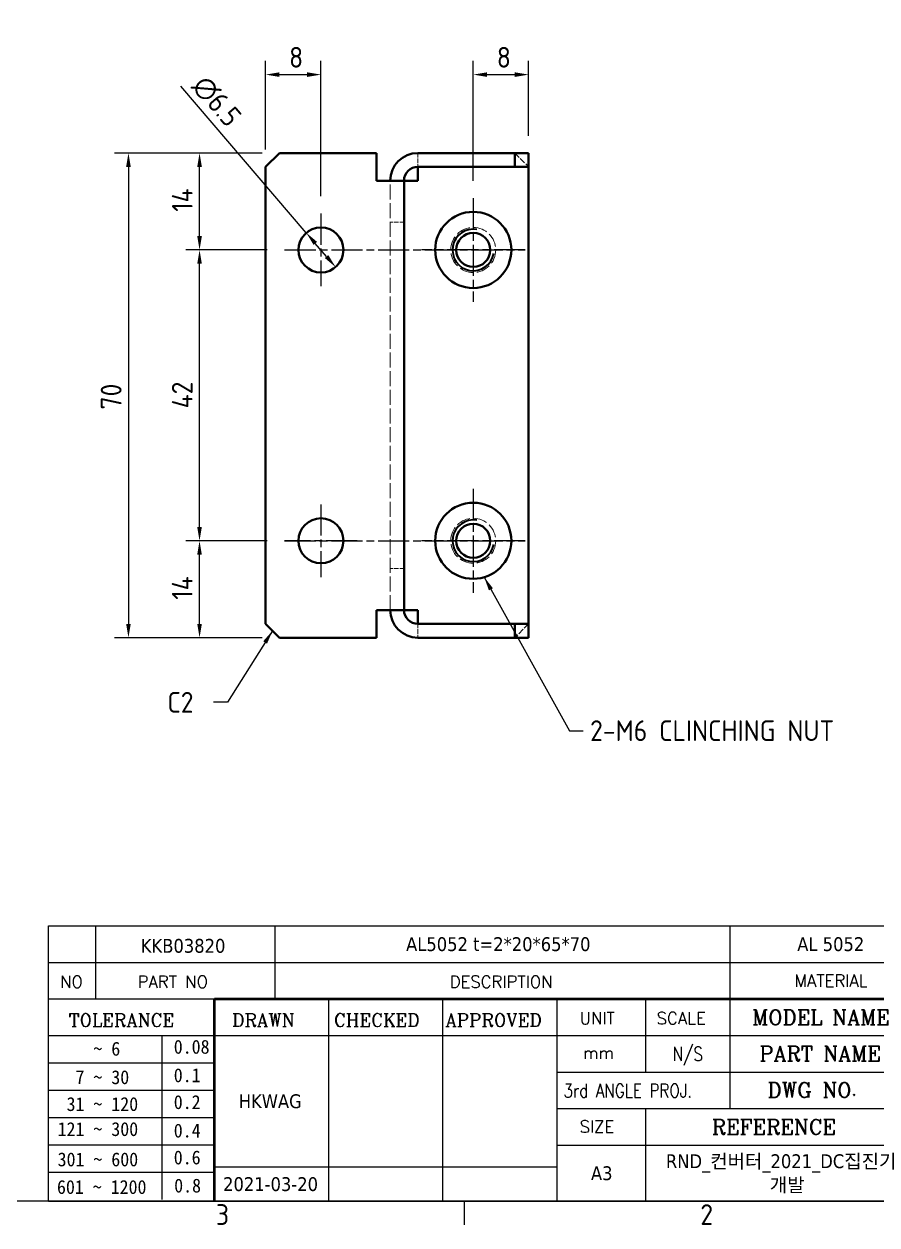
# Model space of a CAD drawing. Header units: millimetres. Extents: x 0 to 420, y 0 to 297.
# Drawn here: x 216.4 to 339.6, y 6.6 to 180 of the extents above; entities that cross this region are included whole.
import ezdxf
from ezdxf.enums import TextEntityAlignment as Align

# ---------------------------------------------------------------- set-up
doc = ezdxf.new("R2010")
doc.units = ezdxf.units.MM
doc.linetypes.add('CHAIN', pattern=[0.35429999999999995, 0.2362, -0.0295, 0.0591, -0.0295])
doc.linetypes.add('DASHED', pattern=[0.2067, 0.1654, -0.0413])
doc.layers.get('0').update_dxf_attribs({"color": 3, "lineweight": 25})
for name, color, linetype, lineweight in [('가려진 것(ISO)', 2, 'DASHED', 18), ('가시적인 것(ISO)', 3, 'Continuous', 40), ('가시적인 좁은 것(ISO)', 3, 'Continuous', 35), ('경계(ISO)', 7, 'Continuous', 25), ('기호(ISO)', 5, 'Continuous', 25), ('제목(ISO)', 5, 'Continuous', 50), ('중심 표식(ISO)', 1, 'Continuous', 25), ('중심선(ISO)', 1, 'Continuous', 25), ('치수(ISO)', 2, 'Continuous', 25)]:
    doc.layers.add(name, color=color, linetype=linetype, lineweight=lineweight)
doc.styles.add('HAN_291', font='')
doc.styles.add('RC_284', font='ROMANC.shx')
doc.styles.add('RC_287', font='ROMANC.shx')
doc.styles.add('RC_292', font='ROMANC.shx')
doc.styles.add('문자 텍스트_M2B', font='isocp.shx')
doc.styles.add('치수 텍스트_PSTEK_POSCO', font='isocp.shx')
doc.styles.add('텍스트 스타일198', font='tahoma.ttf')
doc.styles.add('텍스트 스타일333', font='ROMANC.shx', dxfattribs={"width": 0.800000011920929})
doc.styles.get('HAN_291').set_extended_font_data('GulimChe')
doc.dimstyles.new('치수_PSTEK_POSCO', dxfattribs={"dimtxt": 3, "dimasz": 2, "dimexe": 2, "dimexo": 2.5, "dimgap": 1, "dimtad": 1, "dimrnd": 1e-08, "dimdsep": 46, "dimtxsty": '치수 텍스트_PSTEK_POSCO', "dimcen": 0.09, "dimdle": 10, "dimclrd": 7, "dimclre": 7, "dimclrt": 2, "dimadec": 1, "dimazin": 2, "dimtfac": 1, "dimtmove": 0, "dimatfit": 3, "dimfxl": 0, "dimtolj": 1, "dimlwd": -1, "dimlwe": -1, "dimarcsym": 0})
doc.dimstyles.new('치수_PSTEK_POSCO$7', dxfattribs={"dimtxt": 3, "dimasz": 2, "dimexe": 2, "dimexo": 2.5, "dimgap": 1, "dimtad": 1, "dimrnd": 1e-08, "dimdsep": 46, "dimtxsty": '치수 텍스트_PSTEK_POSCO', "dimcen": 0.09, "dimdle": 10, "dimclrd": 7, "dimclre": 7, "dimclrt": 2, "dimadec": 1, "dimazin": 2, "dimtfac": 1, "dimtmove": 0, "dimatfit": 3, "dimfxl": 0, "dimtolj": 1, "dimlwd": -1, "dimlwe": -1, "dimarcsym": 0})

# ---------------------------------------------------------------- blocks, each defined once
blk = doc.blocks.new('경계 Default Border')
at = {"layer": '경계(ISO)'}
blk.add_line((280, 10), (280, 6.599999666213989), dxfattribs=at)
at = {"layer": '경계(ISO)', "flags": 128}
blk.add_lwpolyline([(10, 10), (10, 287.0000076293945), (410, 287.0000076293945), (410, 10), (10, 10)], dxfattribs=at)
at = {"layer": '경계(ISO)', "color": 2, "char_height": 3.00000011920929, "attachment_point": 7, "style": '문자 텍스트_M2B'}
for s, insert in [('3', (244.1685395229535, 6.57139439638704)), ('2', (314.127739416884, 6.57139439638704))]:
    blk.add_mtext(s, dxfattribs=dict(at, insert=insert))
blk = doc.blocks.new('제목 블록 PSTEK')
at = {"color": 180}
for p, q in [((182.475792979055, 11.79100474011392), (182.4757929790549, 51.56524660363496)), ((182.4757929790549, 51.56524660363496), (372.4757929537551, 51.56524660363496)), ((189.2651435055721, 51.56524660363496), (189.2651435055722, 41.00524660363494)), ((215.2152739891528, 41.00524660363494), (215.2152739891528, 51.56524660363496)), ((280.8758854511282, 51.56524660363496), (280.8758854511282, 41.00524660363494)), ((182.475792979055, 46.2852466036349), (372.4757929537551, 46.28524660363492)), ((182.475792979055, 41.00524660363493), (206.451475290024, 41.00524660363493)), ((222.9401812389276, 11.79100474011392), (222.9401812389276, 41.00524660363494)), ((239.4288871878316, 11.79100474011392), (239.4288871878316, 41.00524660363494)), ((255.9175931367356, 11.79100474011392), (255.9175931367356, 41.00524660363494)), ((268.6918866058747, 41.00524660363494), (268.6918866058747, 30.44524660363498)), ((280.8758854511282, 41.00524660363494), (280.8758854511282, 25.16524660363502)), ((182.475792979055, 35.72524660363497), (206.451475290024, 35.72524660363497)), ((198.8621818849491, 12.02524660363491), (198.8621818849491, 35.72524660363497)), ((206.451475290024, 35.72524660363497), (372.4757929537551, 35.72524660363497)), ((182.475792979055, 31.77524660363492), (206.451475290024, 31.77524660363492)), ((255.917593136736, 30.44524660363498), (372.4757929537552, 30.44524660363501)), ((182.475792979055, 27.82524660363487), (206.451475290024, 27.82524660363487)), ((255.9175931367359, 25.16524660363502), (372.4757929537552, 25.165246603635)), ((268.6918866058744, 25.16524660363502), (268.6918866058744, 11.79100474011392)), ((182.475792979055, 23.87524660363505), (206.451475290024, 23.87524660363505)), ((182.475792979055, 19.92524660363478), (206.451475290024, 19.92524660363478)), ((255.9175931367359, 19.88524660363481), (310.0881549537553, 19.88524660363481)), ((182.475792979055, 15.97524660363496), (206.451475290024, 15.97524660363496)), ((206.451475290024, 16.74100474011396), (255.9175931367359, 16.74100474011396)), ((182.475792979055, 11.79100474011392), (372.4757929537551, 11.79100474011389))]:
    blk.add_line(p, q, dxfattribs=at)
at = {"color": 7, "lineweight": 50}
for p, q in [((206.4514752900237, 11.79100474011392), (206.4514752900237, 41.00524660363494)), ((206.451475290024, 41.00524660363494), (372.4757929537551, 41.00524660363496))]:
    blk.add_line(p, q, dxfattribs=at)
at = {"layer": '제목(ISO)', "lineweight": 18}
blk.add_line((182.475792979055, 35.72500474011393), (182.475792979055, 11.79100474011392), dxfattribs=at)
at = {"color": 2}
for s, height, style, p in [('NO', 1.742399930953979, 'RC_284', (184.135398793432, 42.62317362549192)), ('PART NO', 1.742399930953979, 'RC_284', (195.3359407378685, 42.62317362549192)), ('DESCRIPTION', 1.742399930953979, 'RC_284', (240.4025565652523, 42.62317362549192)), (' TOLERANCE', 1.899999976158142, 'RC_287', (184.0872874387979, 37.00893196870329)), ('DRAWN', 1.899999976158142, 'RC_287', (208.9766620976279, 37.00893196870329)), ('CHECKED', 1.899999976158142, 'RC_287', (223.6856844514997, 37.00893196870329)), ('APPROVED', 1.899999976158142, 'RC_287', (239.7795453577791, 37.00893196870329)), ('UNIT', 1.742399930953979, 'RC_284', (259.1652673287452, 37.34317362549218)), ('SCALE', 1.742399930953979, 'RC_284', (270.2934779252897, 37.34317362549218)), ('MODEL NAME', 2.178000062704086, 'RC_292', (284.096330289083, 37.25462520371384)), ('    ~ 6', 2.000000029802322, 'HAN_291', (183.7721304966814, 32.8176515608431)), ('0.08', 2.000000029802322, 'HAN_291', (200.5467345600617, 33.09873600004101)), ('mm', 1.742399930953979, 'RC_284', (259.6505418159997, 32.3543089683787)), ('PART NAME', 2.178000062704086, 'RC_292', (285.1416959765849, 32.03045329421792)), ('  7 ~ 30', 2.000000029802322, 'HAN_291', (183.7721304966814, 28.70538114822415)), ('0.1', 2.000000029802322, 'HAN_291', (200.5467345600617, 28.98646558742206)), (' DWG NO.', 2.178000062704086, 'RC_292', (284.8124284083233, 26.75045329421772)), (' 31 ~ 120', 2.000000029802322, 'HAN_291', (183.7721304966814, 24.82628181916237)), ('0.2', 2.000000029802322, 'HAN_291', (200.5467345600617, 25.10736625836028)), ('121 ~ 300', 2.000000029802322, 'HAN_291', (183.7721304966814, 21.21401206133254)), ('0.4', 2.000000029802322, 'HAN_291', (200.5467345600617, 20.99509650053045)), ('SIZE', 1.742399930953979, 'RC_284', (259.1652673287452, 21.69497768947366)), ('REFERENCE', 2.178000062704086, 'RC_292', (278.2741065029841, 21.43214925458022)), ('0.6', 2.000000029802322, 'HAN_291', (200.5467345600617, 17.11599717146868)), ('301 ~ 600', 2.000000029802322, 'HAN_291', (183.7721304966814, 16.83491273227077)), ('601 ~ 1200', 2.000000029802322, 'HAN_291', (183.6802025156883, 12.84759660881125)), ('0.8', 2.000000029802322, 'HAN_291', (200.6097246063884, 13.05732192299702))]:
    blk.add_text(s, height=height, dxfattribs=dict(at, style=style)).set_placement(p)
at = {"color": 2, "style": 'RC_284'}
blk.add_text('MATERIAL', height=1.742399930953979, dxfattribs=at).set_placement((295.4820202024417, 43.64524660363492), align=Align.MIDDLE_CENTER)
at = {"color": 7, "style": '텍스트 스타일333', "width": 0.7999999523162842}
blk.add_text('N/S', height=2.000000029802322, dxfattribs=at).set_placement((274.7838860285014, 33.08524660363496), align=Align.MIDDLE_CENTER)
at = {"color": 2, "style": '텍스트 스타일333', "width": 0.7999999523162842}
blk.add_text('3rd ANGLE PROJ.', height=2.000000029802322, dxfattribs=at).set_placement((256.8430306642954, 26.76148381654429))
at = {"layer": '제목(ISO)', "color": 7, "style": '텍스트 스타일198'}
for tag, p in [('질량\\P3;_001', (350.3046145979153, 48.1643332325385)), ('부품_번호_001', (195.7903726437438, 47.68004260673702)), ('설명_001', (234.1034832786905, 47.92245856837096)), ('재질_001', (290.6002202955571, 47.92524659519488)), ("3._Q'TY_001", (312.7528515031639, 47.92524658873381)), ('1._MODEL_NAME_001', (328.0471947388506, 37.34308406982311)), ('제목_001', (335.5349605824892, 32.12134217035067)), ('부품_번호_001', (334.4496128969756, 26.8052465951949)), ('설계자_001', (209.9396160013646, 25.23446884679021)), ('프로젝트_001', (271.6304945365308, 16.57270180080504)), ('시트_크기_001', (260.807090429518, 14.83812566343425)), ('작성_날짜_001', (207.6723224966676, 13.26600473167383)), ('프로젝트_002', (286.6403537393983, 13.14882256215354))]:
    blk.add_attdef(tag, p, '', height=2.000000029802322, dxfattribs=at)
for tag, p in [('4._COLOR', (327.6805273250926, 48.92524660363493)), ('점검자', (231.1845342133799, 26.23312567187446)), ('엔지니어링_승인자', (247.673240162284, 26.23312567187446)), ('점검_날짜', (231.1845342133799, 14.26600474011394)), ('엔지니어링_승인_날짜', (247.6732401622839, 14.26600474011394))]:
    blk.add_attdef(tag, text='', height=2.000000029802322, dxfattribs=at).set_placement(p, align=Align.MIDDLE_CENTER)
blk = doc.blocks.new('*D22')
at = {"layer": 'Defpoints', "color": 0, "transparency": 16777216}
for p in [(253.3312731810312, 161.3890653191723), (231.5282720597162, 91.38906531917229), (253.3312731810312, 91.38906531917229)]:
    blk.add_point(p, dxfattribs=at)
at = {"layer": '치수(ISO)', "color": 7, "transparency": 16777216}
for p, q in [((250.8312731810312, 161.3890653191723), (229.5282720597162, 161.3890653191723)), ((231.5282720597162, 159.3890653191723), (231.5282720597162, 93.38906531917229)), ((250.8312731810312, 91.38906531917229), (229.5282720597162, 91.38906531917229))]:
    blk.add_line(p, q, dxfattribs=at)
for points in [[(231.1949387263828, 159.3890653191723), (231.8616053930495, 159.3890653191723), (231.5282720597162, 161.3890653191723)], [(231.1949387263828, 93.38906531917229), (231.8616053930495, 93.38906531917229), (231.5282720597162, 91.38906531917229)]]:
    blk.add_solid(points, dxfattribs=at)
at = {"layer": '치수(ISO)', "color": 2, "transparency": 16777216, "insert": (229.0282720597162, 124.3449747386403), "char_height": 3, "attachment_point": 4, "rotation": 90, "style": '치수 텍스트_PSTEK_POSCO'}
blk.add_mtext('\\A1;70', dxfattribs=at)
blk = doc.blocks.new('*D34')
at = {"layer": 'Defpoints', "color": 0, "transparency": 16777216}
for p in [(241.7950159830689, 105.3890653191723), (254.0812731810312, 105.3890653191723), (253.3312731810312, 91.38906531917229)]:
    blk.add_point(p, dxfattribs=at)
at = {"layer": '치수(ISO)', "color": 7, "transparency": 16777216}
for p, q in [((251.5812731810312, 105.3890653191723), (239.7950159830689, 105.3890653191723)), ((241.7950159830689, 93.38906531917229), (241.7950159830689, 103.3890653191723)), ((250.8312731810312, 91.38906531917229), (239.7950159830689, 91.38906531917229))]:
    blk.add_line(p, q, dxfattribs=at)
for points in [[(241.4616826497356, 103.3890653191723), (242.1283493164023, 103.3890653191723), (241.7950159830689, 105.3890653191723)], [(241.4616826497356, 93.38906531917229), (242.1283493164023, 93.38906531917229), (241.7950159830689, 91.38906531917229)]]:
    blk.add_solid(points, dxfattribs=at)
at = {"layer": '치수(ISO)', "color": 2, "transparency": 16777216, "insert": (239.2950159830689, 96.87906531917228), "char_height": 3, "attachment_point": 4, "rotation": 90, "style": '치수 텍스트_PSTEK_POSCO'}
blk.add_mtext('\\A1;14', dxfattribs=at)
blk = doc.blocks.new('*D35')
at = {"layer": 'Defpoints', "color": 0, "transparency": 16777216}
for p in [(241.7950159830689, 161.3890653191723), (253.3312731810312, 161.3890653191723), (254.0812731810312, 147.3890653191723)]:
    blk.add_point(p, dxfattribs=at)
at = {"layer": '치수(ISO)', "color": 7, "transparency": 16777216}
for p, q in [((250.8312731810312, 161.3890653191723), (239.7950159830689, 161.3890653191723)), ((241.7950159830689, 149.3890653191723), (241.7950159830689, 159.3890653191723)), ((251.5812731810312, 147.3890653191723), (239.7950159830689, 147.3890653191723))]:
    blk.add_line(p, q, dxfattribs=at)
for points in [[(241.4616826497356, 159.3890653191723), (242.1283493164023, 159.3890653191723), (241.7950159830689, 161.3890653191723)], [(241.4616826497356, 149.3890653191723), (242.1283493164023, 149.3890653191723), (241.7950159830689, 147.3890653191723)]]:
    blk.add_solid(points, dxfattribs=at)
at = {"layer": '치수(ISO)', "color": 2, "transparency": 16777216, "insert": (239.2950159830689, 152.8990653191723), "char_height": 3, "attachment_point": 4, "rotation": 90, "style": '치수 텍스트_PSTEK_POSCO'}
blk.add_mtext('\\A1;14', dxfattribs=at)
blk = doc.blocks.new('*D36')
at = {"layer": 'Defpoints', "color": 0, "transparency": 16777216}
for p in [(241.7950159830689, 147.3890653191723), (254.0812731810312, 147.3890653191723), (254.0812731810312, 105.3890653191723)]:
    blk.add_point(p, dxfattribs=at)
at = {"layer": '치수(ISO)', "color": 7, "transparency": 16777216}
for p, q in [((251.5812731810312, 147.3890653191723), (239.7950159830689, 147.3890653191723)), ((241.7950159830689, 107.3890653191723), (241.7950159830689, 145.3890653191723)), ((251.5812731810312, 105.3890653191723), (239.7950159830689, 105.3890653191723))]:
    blk.add_line(p, q, dxfattribs=at)
for points in [[(241.4616826497356, 145.3890653191723), (242.1283493164023, 145.3890653191723), (241.7950159830689, 147.3890653191723)], [(241.4616826497356, 107.3890653191723), (242.1283493164023, 107.3890653191723), (241.7950159830689, 105.3890653191723)]]:
    blk.add_solid(points, dxfattribs=at)
at = {"layer": '치수(ISO)', "color": 2, "transparency": 16777216, "insert": (239.2947207074783, 124.5089767364951), "char_height": 3, "attachment_point": 4, "rotation": 90, "style": '치수 텍스트_PSTEK_POSCO'}
blk.add_mtext('\\A1;42', dxfattribs=at)
blk = doc.blocks.new('*D37')
at = {"layer": 'Defpoints', "color": 0, "transparency": 16777216}
for p in [(259.3312731810312, 172.7130415626412), (251.3312731810312, 159.3890653191723), (259.3312731810312, 152.6390653191723)]:
    blk.add_point(p, dxfattribs=at)
at = {"layer": '치수(ISO)', "color": 7, "transparency": 16777216}
for p, q in [((251.3312731810312, 161.8890653191723), (251.3312731810312, 174.7130415626412)), ((259.3312731810312, 155.1390653191723), (259.3312731810312, 174.7130415626412)), ((253.3312731810312, 172.7130415626412), (257.3312731810312, 172.7130415626412))]:
    blk.add_line(p, q, dxfattribs=at)
for points in [[(253.3312731810312, 173.0463748959746), (253.3312731810312, 172.3797082293079), (251.3312731810312, 172.7130415626412)], [(257.3312731810312, 173.0463748959746), (257.3312731810312, 172.3797082293079), (259.3312731810312, 172.7130415626412)]]:
    blk.add_solid(points, dxfattribs=at)
at = {"layer": '치수(ISO)', "color": 2, "transparency": 16777216, "insert": (254.7312731810312, 175.2130415626412), "char_height": 3, "attachment_point": 4, "style": '치수 텍스트_PSTEK_POSCO'}
blk.add_mtext('\\A1;8', dxfattribs=at)
blk = doc.blocks.new('*D38')
at = {"layer": 'Defpoints', "color": 0, "transparency": 16777216}
for p in [(257.2187603046333, 149.8588404804073), (261.4437860574295, 144.9192901579375)]:
    blk.add_point(p, dxfattribs=at)
at = {"layer": '치수(ISO)', "color": 7, "transparency": 16777216}
for p, q in [((257.2187603046333, 149.8588404804073), (239.1120724090392, 171.0276809245989)), ((260.1437781334922, 146.4391517956205), (258.5187682285706, 148.3389788427243))]:
    blk.add_line(p, q, dxfattribs=at)
for points in [[(258.7720785015177, 148.5556468300472), (258.2654579556234, 148.1223108554014), (257.2187603046333, 149.8588404804073)], [(260.3970884064394, 146.6558197829434), (259.8904678605451, 146.2224838082976), (261.4437860574295, 144.9192901579375)]]:
    blk.add_solid(points, dxfattribs=at)
at = {"layer": '치수(ISO)', "color": 2, "transparency": 16777216, "insert": (241.6619034181114, 171.8927600106789), "char_height": 3, "attachment_point": 4, "rotation": 310.5419005896098, "style": '치수 텍스트_PSTEK_POSCO'}
blk.add_mtext('\\A1;∅6.5', dxfattribs=at)
blk = doc.blocks.new('*D39')
at = {"layer": 'Defpoints', "color": 0, "transparency": 16777216}
for p in [(289.3312731810279, 172.7130415626412), (289.3312731810279, 161.3890653191724), (281.3312731810137, 154.8890653191723)]:
    blk.add_point(p, dxfattribs=at)
at = {"layer": '치수(ISO)', "color": 7, "transparency": 16777216}
for p, q in [((281.3312731810137, 157.3890653191723), (281.3312731810137, 174.7130415626412)), ((289.3312731810279, 163.8890653191724), (289.3312731810279, 174.7130415626412)), ((283.3312731810137, 172.7130415626412), (287.3312731810279, 172.7130415626412))]:
    blk.add_line(p, q, dxfattribs=at)
for points in [[(283.3312731810137, 173.0463748959746), (283.3312731810137, 172.3797082293079), (281.3312731810137, 172.7130415626412)], [(287.3312731810279, 173.0463748959746), (287.3312731810279, 172.3797082293079), (289.3312731810279, 172.7130415626412)]]:
    blk.add_solid(points, dxfattribs=at)
at = {"layer": '치수(ISO)', "color": 2, "transparency": 16777216, "insert": (284.7312731810208, 175.2130415626412), "char_height": 3, "attachment_point": 4, "style": '치수 텍스트_PSTEK_POSCO'}
blk.add_mtext('\\A1;8', dxfattribs=at)

msp = doc.modelspace()

# ---------------------------------------------------------------- linework, layer by layer
at = {"layer": '가려진 것(ISO)', "ltscale": 3.809293270111084}
for p, q in [((273.3312731810125, 161.3890653191723), (273.3312731810125, 159.3890653191724)), ((271.3312731810282, 151.3890653191724), (269.3312731810282, 151.3890653191724)), ((271.3312731810282, 101.3890653191724), (269.3312731810282, 101.3890653191724)), ((273.3312731810125, 93.38906531917243), (273.3312731810125, 91.38906531917227))]:
    msp.add_line(p, q, dxfattribs=at)
at = {"layer": '가려진 것(ISO)', "ltscale": 5.387195587158203}
for p, q in [((287.3312731810125, 161.3890653191723), (289.3312731810125, 159.3890653191723)), ((289.3312731810125, 93.38906531917226), (287.3312731810125, 91.38906531917229))]:
    msp.add_line(p, q, dxfattribs=at)
at = {"layer": '가려진 것(ISO)', "ltscale": 13.04137516021729}
msp.add_line((269.33127318103, 95.38906531917242), (269.33127318103, 157.3890653191724), dxfattribs=at)
at = {"layer": '가려진 것(ISO)', "ltscale": 12.34902763366699}
for centre in [(281.3312731810122, 147.3890653191723), (281.3312731810122, 105.3890653191723)]:
    msp.add_circle(centre, 3.25, dxfattribs=at)
at = {"layer": '가시적인 것(ISO)'}
for p, q in [((251.3312731810312, 159.3890653191723), (253.3312731810312, 161.3890653191723)), ((253.3312731810312, 161.3890653191723), (267.3312731810312, 161.3890653191723)), ((267.3312731810312, 157.3890653191724), (267.3312731810312, 161.3890653191723)), ((287.3312731810285, 161.3890653191724), (273.3312731810286, 161.3890653191724)), ((289.3312731810279, 161.3890653191724), (287.3312731810285, 161.3890653191724)), ((287.3312731810285, 161.3890653191724), (287.3312731810285, 159.3890653191724)), ((289.3312731810279, 159.3890653191724), (289.3312731810279, 161.3890653191724)), ((251.3312731810312, 93.38906531917229), (251.3312731810312, 159.3890653191723)), ((273.3312731810125, 159.3890653191724), (273.3312731810125, 157.3890653191724)), ((287.3312731810285, 159.3890653191724), (273.3312731810286, 159.3890653191724)), ((287.3312731810285, 159.3890653191724), (289.3312731810279, 159.3890653191724)), ((289.3312731810125, 93.38906531917226), (289.3312731810125, 159.3890653191723)), ((267.3312731810312, 157.3890653191724), (271.33127318103, 157.3890653191724)), ((273.3312731810125, 157.3890653191724), (271.3312731810131, 157.3890653191724)), ((271.33127318103, 157.3890653191724), (271.33127318103, 95.38906531917242)), ((267.3312731810312, 91.38906531917227), (267.3312731810312, 95.38906531917242)), ((271.33127318103, 95.38906531917242), (267.3312731810312, 95.38906531917242)), ((271.3312731810131, 95.3890653191724), (273.3312731810125, 95.3890653191724)), ((273.3312731810125, 95.38906531917242), (273.3312731810125, 93.38906531917243)), ((253.3312731810312, 91.38906531917227), (251.3312731810312, 93.38906531917229)), ((287.3312731810285, 93.38906531917243), (273.3312731810286, 93.38906531917243)), ((289.3312731810279, 93.38906531917243), (287.3312731810285, 93.38906531917243)), ((287.3312731810285, 93.38906531917243), (287.3312731810285, 91.38906531917242)), ((289.3312731810279, 91.38906531917242), (289.3312731810279, 93.38906531917243)), ((267.3312731810312, 91.38906531917227), (253.3312731810312, 91.38906531917227)), ((273.3312731810286, 91.38906531917242), (287.3312731810285, 91.38906531917242)), ((287.3312731810285, 91.38906531917242), (289.3312731810279, 91.38906531917242))]:
    msp.add_line(p, q, dxfattribs=at)
for centre, radius in [((281.3312731810137, 147.3890653191723), 5.499999999999999), ((259.3312731810312, 147.3890653191723), 3.25), ((281.3312731810137, 147.3890653191723), 2.4585), ((281.3312731810137, 105.3890653191723), 5.499999999999999), ((259.3312731810312, 105.3890653191723), 3.25), ((281.3312731810137, 105.3890653191723), 2.4585)]:
    msp.add_circle(centre, radius, dxfattribs=at)
for centre, radius, start, end in [((273.3312731810286, 157.3890653191724), 4.000000000000004, 90, 180), ((273.3312731810286, 157.3890653191724), 2.000000000000006, 90, 180), ((273.3312731810286, 95.38906531917242), 4.000000000000009, 180, 270), ((273.3312731810286, 95.38906531917242), 1.999999999999997, 180, 270)]:
    msp.add_arc(centre, radius, start, end, dxfattribs=at)
at = {"layer": '가시적인 좁은 것(ISO)'}
for centre, radius, end in [((281.3312731810137, 147.3890653191723), 2.999999999999989, 349.9999999999515), ((281.3312731810137, 105.3890653191722), 2.99999999999999, 349.9999999999512)]:
    msp.add_arc(centre, radius, 80.0000000000021, end, dxfattribs=at)
at = {"layer": '중심 표식(ISO)', "linetype": 'CHAIN', "ltscale": 19.05165100097656}
for p, q in [((281.3312731810137, 154.8890653191723), (281.3312731810137, 139.8890653191723)), ((281.3312731810137, 154.8890653191723), (281.3312731810137, 139.8890653191723)), ((259.3312731810312, 152.6390653191723), (259.3312731810312, 142.1390653191723)), ((288.8312731810137, 147.3890653191723), (273.8312731810137, 147.3890653191723)), ((281.3312731810137, 112.8890653191723), (281.3312731810137, 97.88906531917227)), ((281.3312731810137, 112.8890653191723), (281.3312731810137, 97.88906531917227)), ((259.3312731810312, 110.6390653191723), (259.3312731810312, 100.1390653191723)), ((259.3312731810312, 110.6390653191723), (259.3312731810312, 100.1390653191723)), ((264.5812731810312, 105.3890653191723), (254.0812731810312, 105.3890653191723)), ((288.8312731810137, 105.3890653191723), (273.8312731810137, 105.3890653191723))]:
    msp.add_line(p, q, dxfattribs=at)
at = {"layer": '중심선(ISO)', "linetype": 'CHAIN', "ltscale": 19.05165100097656}
for p, q in [((254.0812731810312, 147.3890653191723), (288.8312731810137, 147.3890653191723)), ((254.0812731810312, 105.3890653191723), (288.8312731810137, 105.3890653191723))]:
    msp.add_line(p, q, dxfattribs=at)

# ---------------------------------------------------------------- block references
msp.add_blockref('경계 Default Border', (0, 0))
ref = msp.add_blockref('제목 블록 PSTEK', (37.52420704624484, -1.791004740113895))
ref.add_attrib('설계자_001', 'HKWAG', (247.4638230476094, 23.44346410667632), dxfattribs={"layer": '제목(ISO)', "color": 7, "height": 2.000000029802322, "style": '텍스트 스타일198'})
ref.add_attrib('프로젝트_001', 'RND_컨버터_2021_DC집진기', (309.1547015827755, 14.78169706069115), dxfattribs={"layer": '제목(ISO)', "color": 7, "height": 2.000000029802322, "style": '텍스트 스타일198'})
ref.add_attrib('시트_크기_001', 'A3', (298.3312974757628, 13.04712092332036), dxfattribs={"layer": '제목(ISO)', "color": 7, "height": 2.000000029802322, "style": '텍스트 스타일198'})
ref.add_attrib('작성_날짜_001', '2021-03-20', (245.1965295429124, 11.47499999155994), dxfattribs={"layer": '제목(ISO)', "color": 7, "height": 2.000000029802322, "style": '텍스트 스타일198'})
ref.add_attrib('재질_001', 'AL 5052', (328.124427341802, 46.13424185508099), dxfattribs={"layer": '제목(ISO)', "color": 7, "height": 2.000000029802322, "style": '텍스트 스타일198'})
ref.add_attrib('설명_001', 'AL5052 t=2*20*65*70', (271.6276903249353, 46.13145382825707), dxfattribs={"layer": '제목(ISO)', "color": 7, "height": 2.000000029802322, "style": '텍스트 스타일198'})
ref.add_attrib('부품_번호_001', 'KKB03820', (233.3145796899886, 45.88903786662313), dxfattribs={"layer": '제목(ISO)', "color": 7, "height": 2.000000029802322, "style": '텍스트 스타일198'})
ref.add_attrib('프로젝트_002', '개발', (324.1645607856431, 11.35781782203964), dxfattribs={"layer": '제목(ISO)', "color": 7, "height": 2.000000029802322, "style": '텍스트 스타일198'})

# ---------------------------------------------------------------- texts
at = {"layer": '기호(ISO)', "color": 2, "insert": (237.152181442078, 82.05630960550288), "char_height": 3.00000011920929, "attachment_point": 4, "style": '치수 텍스트_PSTEK_POSCO'}
msp.add_mtext('{C2}', dxfattribs=at)
at = {"layer": '기호(ISO)', "color": 2, "insert": (298.2089711172142, 77.96050465790455), "char_height": 3.00000011920929, "width": 40.34446239471436, "attachment_point": 4, "style": '치수 텍스트_PSTEK_POSCO'}
msp.add_mtext('{\\fISOCP|b0|i0;\\H3.0000;2-M6 CLINCHING NUT}', dxfattribs=at)

# ---------------------------------------------------------------- dimensions: what is measured, and where the dimension line sits
at = {"layer": '치수(ISO)', "color": 7}
dim = msp.add_linear_dim(base=(259.3312731810312, 172.7130415626412), p1=(251.3312731810312, 159.3890653191723), p2=(259.3312731810312, 152.6390653191723), dimstyle='치수_PSTEK_POSCO', override={"dimdec": 2, "dimtp": 0, "dimtm": -0, "dimtdec": 2, "dimtofl": 0, "dimatfit": 1}, dxfattribs=at)
dim.commit()
dim.dimension.update_dxf_attribs({"geometry": '*D37', "text_midpoint": (255.3312731810312, 172.7130415626412), "dimtype": 160})
for base, p1, p2, angle, picture, middle in [((289.3312731810279, 172.7130415626412), (281.3312731810137, 154.8890653191723), (289.3312731810279, 161.3890653191724), 180, '*D39', (285.3312731810208, 172.7130415626412)), ((231.5282720597162, 91.38906531917229), (253.3312731810312, 161.3890653191723), (253.3312731810312, 91.38906531917229), 90, '*D22', (231.5282720597162, 125.9961558410025)), ((241.7950159830689, 161.3890653191723), (254.0812731810312, 147.3890653191723), (253.3312731810312, 161.3890653191723), 90, '*D35', (241.7950159830689, 154.3990653191723)), ((241.7950159830689, 147.3890653191723), (254.0812731810312, 105.3890653191723), (254.0812731810312, 147.3890653191723), 90, '*D36', (241.7950159830689, 126.3990653191723)), ((241.7950159830689, 105.3890653191723), (253.3312731810312, 91.38906531917229), (254.0812731810312, 105.3890653191723), 90, '*D34', (241.7950159830689, 98.37906531917228))]:
    dim = msp.add_linear_dim(base=base, p1=p1, p2=p2, angle=angle, dimstyle='치수_PSTEK_POSCO', override={"dimdec": 2, "dimtp": 0, "dimtm": -0, "dimtdec": 2, "dimtofl": 0, "dimatfit": 1}, dxfattribs=at)
    dim.commit()
    dim.dimension.update_dxf_attribs({"geometry": picture, "text_midpoint": middle, "dimtype": 160})
dim = msp.add_diameter_dim_2p(p1=(261.4437860574295, 144.9192901579375), p2=(257.2187603046333, 149.8588404804073), dimstyle='치수_PSTEK_POSCO', override={"dimdec": 2, "dimlfac": 0.9999999999999891, "dimtp": 0, "dimtm": -0, "dimtdec": 2, "dimatfit": 2}, dxfattribs=at)
dim.commit()
dim.dimension.update_dxf_attribs({"geometry": '*D38', "text_midpoint": (242.044976108296, 167.5987727330098), "dimtype": 163})

# ---------------------------------------------------------------- leaders
at = {"layer": '기호(ISO)', "color": 7, "annotation_type": 0, "has_hookline": 1}
for points, hookline_direction, text_width in [([(282.9141620506987, 100.1217640342421), (295.2089711172142, 77.96050465790455), (297.2089711172142, 77.96050465790455)], 0, 39.39788914035307), ([(252.3312731810312, 92.38906531917226), (245.8220268443188, 82.05630960550288), (243.8220268443188, 82.05630960550288)], 1, 3.619974386500103)]:
    msp.add_leader(points, dimstyle='치수_PSTEK_POSCO$7', override={"dimtad": 0}, dxfattribs=dict(at, hookline_direction=hookline_direction, text_width=text_width))

doc.saveas('drawing.dxf')
